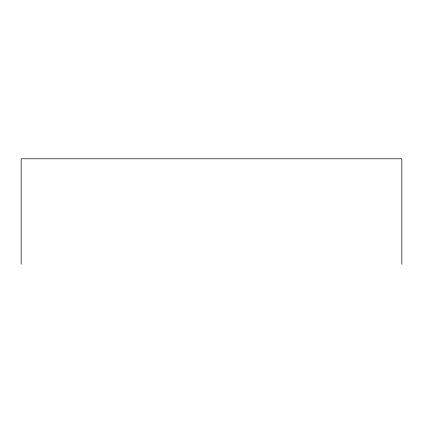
<?xml version="1.0" encoding="UTF-8"?>
<svg xmlns="http://www.w3.org/2000/svg" width="423" height="423" viewBox="0 0 423 423"><rect width="100%" height="100%" fill="white"/><g stroke="black" fill="none" stroke-linecap="round" stroke-linejoin="round"><path stroke-width="0.63" d="M401.85 264.222L401.85 158.778L21.15 158.778L21.15 264.222"/></g></svg>
